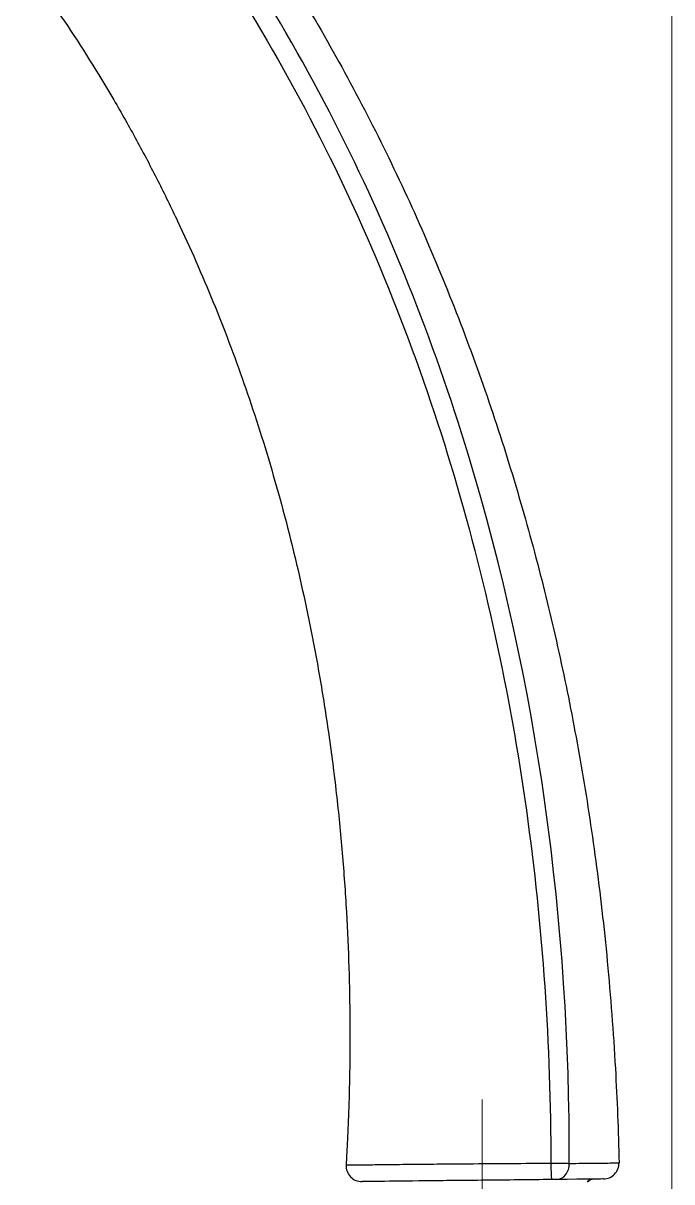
# Model space of a CAD drawing. Extents: x 7920 to 9049, y 0 to 827.
# Drawn here: x 8658.2 to 8719.8, y 387.6 to 497.4 of the extents above; entities that cross this region are included whole.
import ezdxf

# ---------------------------------------------------------------- set-up
doc = ezdxf.new("R2010")
doc.units = 0
doc.header["$LTSCALE"] = 10
doc.header["$MEASUREMENT"] = 0
doc.linetypes.add('CENTER2', pattern=[28.575, 19.05, -3.175, 3.175, -3.175])
doc.layers.add('1', color=7, linetype='CONTINUOUS')
doc.layers.add('Cneter', color=1, linetype='CENTER2', lineweight=13)
doc.layers.add('치수선', color=7, linetype='CONTINUOUS', lineweight=20)

msp = doc.modelspace()

# ---------------------------------------------------------------- linework, layer by layer
at = {"layer": '1', "color": 7, "linetype": 'Continuous', "extrusion": (-3.73237e-06, -6.73035e-06, 1)}
msp.add_arc((8690.37, 389.13, -0.04), 1.5, 176.7539, 270.6153, dxfattribs=at)
at = {"layer": '1', "color": 7, "linetype": 'Continuous'}
msp.add_arc((8713.25, 389.38), 1.5, 270.6153, 1.2757, dxfattribs=at)
for centre, major_axis, ratio, start_param, end_param in [((8708.35, 389.33), (-0.02, 1.5), 0.046231, 1.531997, 3.141593), ((8708.79, 389.33), (0.02, -1.5), 0.829516, 0, 1.58079)]:
    msp.add_ellipse(centre, major_axis=major_axis, ratio=ratio, start_param=start_param, end_param=end_param, dxfattribs=at)
for points, knots in [([(8710.03, 389.36), (8710.1, 412.09), (8707.08, 434.81), (8697.12, 467.44), (8692.93, 477.97), (8682.61, 498.17), (8676.48, 507.8), (8669.39, 516.71)], [0, 0, 0, 0, 0.5, 0.5, 0.75, 0.75, 1, 1, 1, 1]), ([(8672.96, 516.85), (8674.79, 514.5), (8678.36, 509.66), (8683.34, 502.13), (8687.96, 494.3), (8692.22, 486.21), (8697.4, 475.15), (8701.77, 463.81), (8705.33, 452.51), (8707.6, 444.13), (8709.55, 435.7), (8711.21, 427.07), (8712.59, 418.09), (8713.69, 408.59), (8714.43, 398.9), (8714.68, 392.41), (8714.75, 389.41)], [0, 0, 0, 0, 0.066499, 0.133873, 0.201247, 0.268621, 0.335995, 0.470742, 0.538116, 0.60549, 0.672864, 0.740238, 0.807612, 0.874986, 0.94236, 1, 1, 1, 1]), ([(8668.44, 514.78), (8675.32, 506.02), (8681.34, 496.51), (8691.45, 476.61), (8695.56, 466.24), (8702.05, 444.81), (8704.4, 433.89), (8707.52, 411.74), (8708.28, 400.55), (8708.28, 389.38)], [0, 0, 0, 0, 0.25, 0.25, 0.5, 0.5, 0.75, 0.75, 1, 1, 1, 1]), ([(8658.25, 503.13), (8659.59, 501.33), (8662.6, 497.07), (8666.15, 491.41), (8669.02, 486.32), (8671.04, 482.48), (8672.91, 478.65), (8675.23, 473.57), (8677.82, 467.23), (8680.58, 459.35), (8683.07, 450.88), (8684.74, 443.86), (8685.76, 438.81), (8686.4, 435.32), (8687.14, 430.77), (8687.89, 425.14), (8688.47, 419.46), (8688.88, 413.86), (8689.13, 408.48), (8689.24, 403.45), (8689.23, 398.91), (8689.14, 394.98), (8689.01, 391.79), (8688.92, 390.05), (8688.88, 389.35), (8688.88, 389.22)], [0, 0, 0, 0, 0.056439, 0.131201, 0.168582, 0.205963, 0.243344, 0.280725, 0.355487, 0.430249, 0.50501, 0.579772, 0.598463, 0.617153, 0.654534, 0.691915, 0.729296, 0.766677, 0.804058, 0.841439, 0.87882, 0.916201, 0.953582, 0.990962, 1, 1, 1, 1]), ([(8688.88, 389.22), (8688.9, 389.22), (8688.94, 389.22), (8689.29, 389.22), (8689.83, 389.2), (8690.84, 389.23), (8692.62, 389.25), (8695.1, 389.28), (8698.04, 389.31), (8701.15, 389.33), (8704.68, 389.36), (8707.01, 389.37), (8708.28, 389.38)], [0, 0, 0, 0, 0.062942, 0.125399, 0.178434, 0.250566, 0.375485, 0.50035, 0.6089, 0.749426, 0.863477, 1, 1, 1, 1]), ([(8710.03, 389.36), (8710.45, 389.36), (8711.3, 389.37), (8712.4, 389.38), (8713.37, 389.39), (8714.13, 389.4), (8714.65, 389.41), (8714.71, 389.41), (8714.75, 389.41)], [0, 0, 0, 0, 0.139879, 0.290529, 0.451919, 0.624003, 0.806723, 1, 1, 1, 1]), ([(8708.37, 387.83), (8706.22, 387.8), (8704.12, 387.78), (8700.06, 387.74), (8698.13, 387.72), (8694.68, 387.68), (8693.18, 387.66), (8691.01, 387.64), (8690.39, 387.63), (8690.39, 387.63)], [0, 0, 0, 0, 0.25, 0.25, 0.5, 0.5, 0.75, 0.75, 1, 1, 1, 1]), ([(8708.8, 387.83), (8708.77, 387.83), (8708.73, 387.83), (8708.64, 387.83), (8708.59, 387.83), (8708.48, 387.83), (8708.42, 387.83), (8708.37, 387.83)], [0, 0, 0, 0, 0.341939, 0.341939, 0.670963, 0.670963, 1, 1, 1, 1])]:
    msp.add_open_spline(points, degree=3, knots=knots, dxfattribs=at)
for points, degree in [([(8708.28, 389.38), (8708.93, 389.39), (8709.67, 389.38), (8710.03, 389.36)], 3), ([(8713.27, 387.88), (8713.27, 387.88), (8711.73, 387.86), (8708.8, 387.83)], 3), ([(8711.75, 387.63), (8711.85, 387.69), (8711.96, 387.74)], 2)]:
    msp.add_open_spline(points, degree=degree, dxfattribs=at)
msp.add_rational_spline([(8712.38, 387.87), (8712, 387.87), (8711.72, 387.61)], [1, 0.864806218807, 0.854421583602], degree=2, dxfattribs=at)
at = {"layer": 'Cneter', "lineweight": 5, "ltscale": 0.5}
msp.add_line((8701.76, 395.42), (8701.76, 151.85), dxfattribs=at)
at = {"layer": '치수선'}
msp.add_line((8719.76, 114.1), (8719.76, 680.63), dxfattribs=at)

doc.saveas('drawing.dxf')
